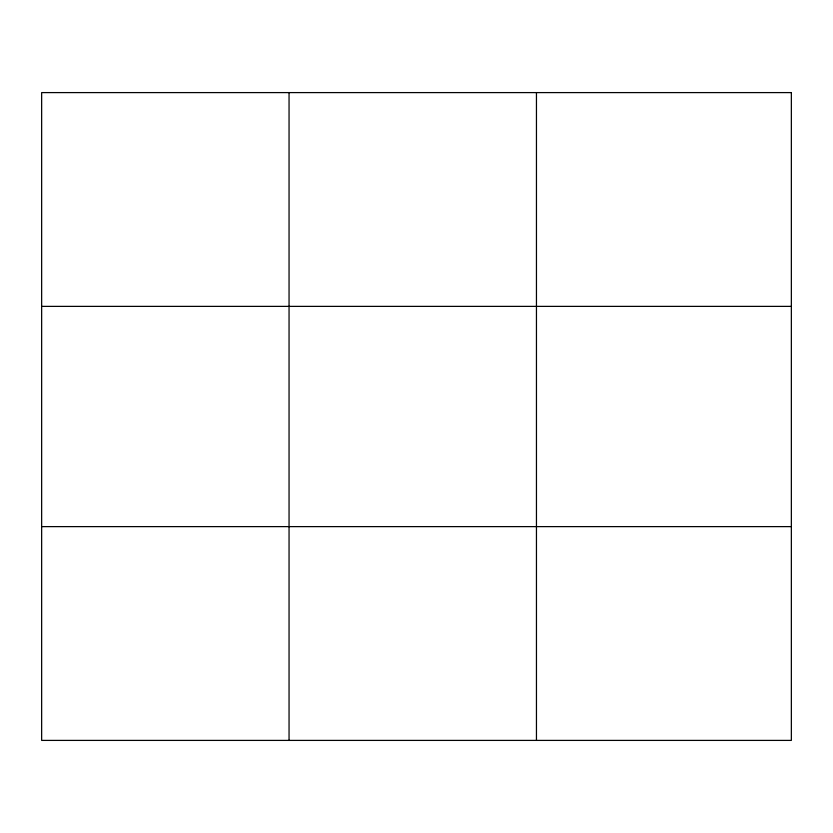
<?xml version="1.0" encoding="UTF-8"?>
<svg xmlns="http://www.w3.org/2000/svg" width="833" height="833" viewBox="0 0 833 833"><rect width="100%" height="100%" fill="white"/><g stroke="black" fill="none" stroke-linecap="round" stroke-linejoin="round"><path stroke-width="1.25" d="M289.051 92.598L289.051 740.402M536.452 92.598L536.452 740.402M41.65 306.377L791.35 306.377M41.65 526.623L791.35 526.623M791.35 92.598L791.35 740.402L41.65 740.402L41.65 92.598L791.35 92.598"/></g></svg>
